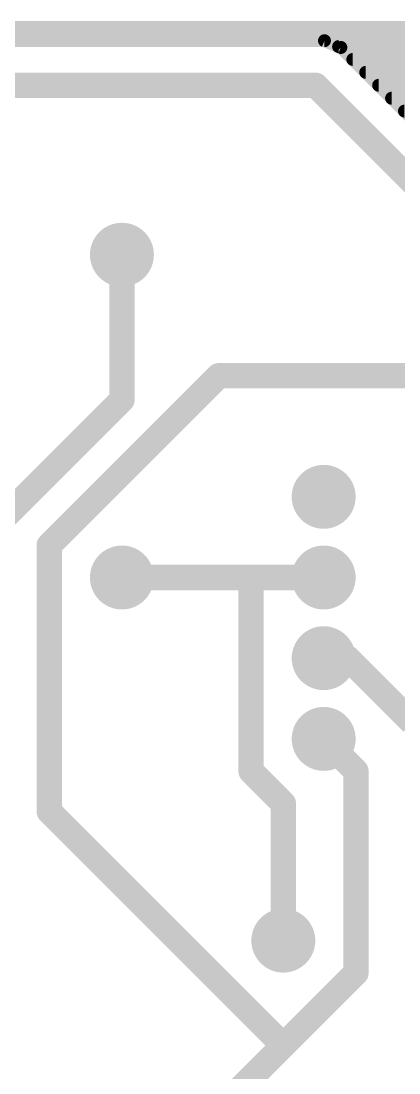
# Model space of a CAD drawing. Extents: x 5.3 to 94.7, y 6.6 to 67.
# Drawn here: x 59.05 to 70.95, y 33.93 to 67.05 of the extents above; entities that cross this region are included whole.
import ezdxf

# ---------------------------------------------------------------- set-up
doc = ezdxf.new("R2010")
doc.units = 0
doc.layers.add('16', color=175, linetype='CONTINUOUS')
doc.layers.add('17', color=82, linetype='CONTINUOUS')

# ---------------------------------------------------------------- blocks, each defined once
blk = doc.blocks.new('ROUNDP')
at = {"const_width": 0.5}
blk.add_lwpolyline([(0, -0.25, 1), (0, 0.25, 1), (0, -0.25)], format="xyb", dxfattribs=at)

msp = doc.modelspace()

# ---------------------------------------------------------------- linework, layer by layer
at = {"layer": '16'}
for points, const_width in [([(5.5372, 66.8428), (94.4628, 66.8428)], 0.4064), ([(5.5372, 66.6496), (94.4628, 66.6496)], 0.4064), ([(68.6051, 66.4272), (18.5169, 66.4272)], 0.4064), ([(69.1208, 66.2136), (68.6051, 66.4272)], 0.4064), ([(69.0493, 66.2432), (94.4628, 66.2432)], 0.4064), ([(72.3648, 62.9696), (69.1208, 66.2136)], 0.4064), ([(69.4976, 65.8368), (94.4628, 65.8368)], 0.4064), ([(69.904, 65.4304), (94.4628, 65.4304)], 0.4064), ([(68.326, 65.024), (18.796, 65.024)], 0.8), ([(72.39, 60.96), (68.326, 65.024)], 0.8), ([(70.3104, 65.024), (94.4628, 65.024)], 0.4064), ([(70.7168, 64.6176), (94.4628, 64.6176)], 0.4064), ([(71.1232, 64.2112), (94.4628, 64.2112)], 0.4064), ([(62.23, 55.118), (62.23, 59.69)], 0.8), ([(59.944, 50.546), (65.278, 55.88)], 0.8), ([(65.278, 55.88), (72.39, 55.88)], 0.8), ([(55.88, 48.768), (62.23, 55.118)], 0.8), ([(59.944, 42.164), (59.944, 50.546)], 0.8), ([(66.294, 49.53), (62.23, 49.53)], 0.8), ([(68.58, 49.53), (66.294, 49.53)], 0.8), ([(66.294, 49.53), (66.294, 43.434)], 0.8), ([(69.342, 46.99), (68.58, 46.99)], 0.8), ([(71.374, 44.958), (69.342, 46.99)], 0.8), ([(68.58, 44.45), (69.596, 43.434)], 0.8), ([(66.294, 43.434), (67.31, 42.418)], 0.8), ([(69.596, 43.434), (69.596, 37.084)], 0.8), ([(67.31, 42.418), (67.31, 38.1)], 0.8), ([(67.31, 34.798), (59.944, 42.164)], 0.8), ([(69.596, 37.084), (67.31, 34.798)], 0.8), ([(67.31, 34.798), (53.848, 21.336)], 0.8)]:
    msp.add_lwpolyline(points, dxfattribs=dict(at, const_width=const_width))
for points, const_width in [([(68.644, 66.5211, 1), (68.5662, 66.3333)], 0.2032), ([(68.6051, 66.3256, 1), (68.6051, 66.5288)], 0.2032), ([(69.0493, 66.3448, 1), (69.0493, 66.1416)], 0.2032), ([(69.1927, 66.2854, 1), (69.049, 66.1417)], 0.2032), ([(69.082, 66.1197, 1), (69.1597, 66.3074)], 0.2032), ([(69.4976, 65.9384, 1), (69.4976, 65.7352)], 0.2032), ([(69.904, 65.532, 1), (69.904, 65.3288)], 0.2032), ([(68.4674, 65.1654, 1), (68.1846, 64.8826)], 0.4), ([(68.326, 64.824, 1), (68.326, 65.224)], 0.4), ([(70.3104, 65.1256, 1), (70.3104, 64.9224)], 0.2032), ([(70.7168, 64.7192, 1), (70.7168, 64.516)], 0.2032), ([(71.1232, 64.3128, 1), (71.1232, 64.1096)], 0.2032), ([(62.43, 59.69, 1), (62.03, 59.69)], 0.4), ([(65.278, 56.08, 1), (65.278, 55.68)], 0.4), ([(65.4194, 55.7386, 1), (65.1366, 56.0214)], 0.4), ([(62.03, 55.118, 1), (62.43, 55.118)], 0.4), ([(62.3714, 54.9766, 1), (62.0886, 55.2594)], 0.4), ([(60.144, 50.546, 1), (59.744, 50.546)], 0.4), ([(59.8026, 50.6874, 1), (60.0854, 50.4046)], 0.4), ([(62.23, 49.73, 1), (62.23, 49.33)], 0.4), ([(66.294, 49.73, 1), (66.294, 49.33)], 0.4), ([(66.494, 49.53, 1), (66.094, 49.53)], 0.4), ([(66.294, 49.33, 1), (66.294, 49.73)], 0.4), ([(68.58, 49.33, 1), (68.58, 49.73)], 0.4), ([(68.58, 47.19, 1), (68.58, 46.79)], 0.4), ([(69.4834, 47.1314, 1), (69.2006, 46.8486)], 0.4), ([(69.342, 46.79, 1), (69.342, 47.19)], 0.4), ([(68.7214, 44.5914, 1), (68.4386, 44.3086)], 0.4), ([(66.4354, 43.5754, 1), (66.1526, 43.2926)], 0.4), ([(69.796, 43.434, 1), (69.396, 43.434)], 0.4), ([(69.4546, 43.2926, 1), (69.7374, 43.5754)], 0.4), ([(66.094, 43.434, 1), (66.494, 43.434)], 0.4), ([(67.51, 42.418, 1), (67.11, 42.418)], 0.4), ([(67.1686, 42.2766, 1), (67.4514, 42.5594)], 0.4), ([(60.0854, 42.3054, 1), (59.8026, 42.0226)], 0.4), ([(59.744, 42.164, 1), (60.144, 42.164)], 0.4), ([(67.11, 38.1, 1), (67.51, 38.1)], 0.4), ([(69.7374, 36.9426, 1), (69.4546, 37.2254)], 0.4), ([(69.396, 37.084, 1), (69.796, 37.084)], 0.4), ([(67.1686, 34.9394, 1), (67.4514, 34.6566)], 0.4), ([(67.4514, 34.6566, 1), (67.1686, 34.9394)], 0.4), ([(67.1686, 34.6566, 1), (67.4514, 34.9394)], 0.4)]:
    msp.add_lwpolyline(points, format="xyb", dxfattribs=dict(at, const_width=const_width))

# ---------------------------------------------------------------- block references
at = {"layer": '17', "xscale": 2.0128, "yscale": 2.0128, "rotation": 270}
for p in [(62.23, 59.69), (68.58, 52.07), (62.23, 49.53), (68.58, 49.53), (68.58, 46.99), (68.58, 44.45)]:
    msp.add_blockref('ROUNDP', p, dxfattribs=at)
at = {"layer": '17', "xscale": 2.0128, "yscale": 2.0128}
msp.add_blockref('ROUNDP', (67.31, 38.1), dxfattribs=at)

doc.saveas('drawing.dxf')
